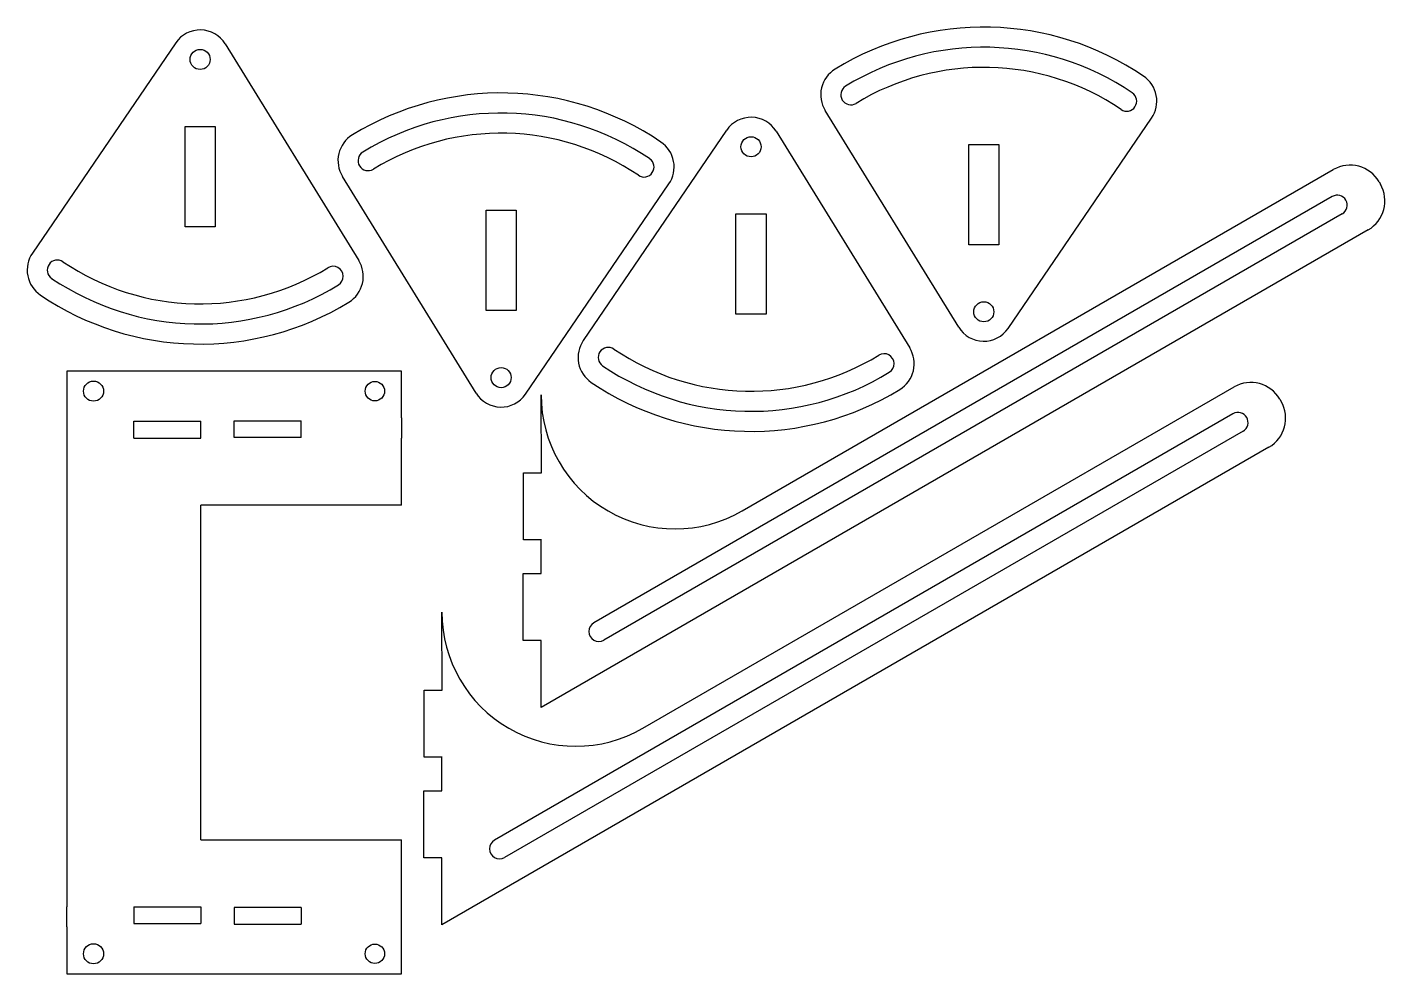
# Model space of a CAD drawing. Header units: millimetres. Extents: x 2179 to 2381, y 1716 to 1857.
import ezdxf

# ---------------------------------------------------------------- set-up
doc = ezdxf.new("R2010")
doc.units = ezdxf.units.MM

msp = doc.modelspace()

# ---------------------------------------------------------------- linework, layer by layer
at = {"color": 7, "linetype": 'Continuous', "lineweight": 25}
for p, q in [((2200.9, 1855.12), (2179.5, 1823.72)), ((2208.29, 1854.95), (2228.23, 1822.6)), ((2317.79, 1812.64), (2297.85, 1844.99)), ((2325.18, 1812.47), (2346.59, 1843.86)), ((2283.15, 1842.07), (2261.75, 1810.67)), ((2290.54, 1841.9), (2310.48, 1809.55)), ((2245.73, 1802.81), (2225.79, 1835.15)), ((2285.45, 1785.21), (2373.72, 1836.18)), ((2253.12, 1802.64), (2274.52, 1834.03)), ((2380.55, 1834.35), (2380.75, 1834.01)), ((2373.56, 1832.16), (2263.31, 1768.51)), ((2375.06, 1829.57), (2264.81, 1765.92)), ((2378.92, 1827.18), (2255.45, 1755.89)), ((2184.63, 1806.1), (2184.63, 1799.1)), ((2234.63, 1806.1), (2184.63, 1806.1)), ((2234.63, 1799.1), (2234.63, 1806.1)), ((2270.63, 1752.76), (2358.9, 1803.73)), ((2365.73, 1801.9), (2365.93, 1801.56)), ((2184.63, 1799.1), (2184.63, 1796.1)), ((2358.74, 1799.71), (2248.49, 1736.06)), ((2184.63, 1796.1), (2184.63, 1726.1)), ((2234.63, 1786.1), (2234.63, 1796.1)), ((2360.24, 1797.12), (2249.99, 1733.47)), ((2364.1, 1794.73), (2240.63, 1723.44)), ((2234.63, 1786.1), (2204.63, 1786.1)), ((2204.63, 1736.1), (2204.63, 1786.1)), ((2204.63, 1736.1), (2234.63, 1736.1)), ((2234.63, 1726.1), (2234.63, 1736.1)), ((2184.63, 1723.1), (2184.63, 1726.1)), ((2184.63, 1723.1), (2184.63, 1716.1)), ((2234.63, 1716.1), (2234.63, 1723.1)), ((2184.63, 1716.1), (2234.63, 1716.1))]:
    msp.add_line(p, q, dxfattribs=at)
for p, q in [((2202.29, 1827.63), (2202.29, 1842.63)), ((2202.29, 1842.63), (2204.54, 1842.63)), ((2204.54, 1842.63), (2206.79, 1842.63)), ((2206.79, 1842.63), (2206.79, 1827.63)), ((2319.29, 1824.95), (2319.29, 1839.95)), ((2319.29, 1839.95), (2323.79, 1839.95)), ((2323.79, 1839.95), (2323.79, 1824.95)), ((2247.23, 1815.12), (2247.23, 1830.12)), ((2247.23, 1830.12), (2251.73, 1830.12)), ((2251.73, 1830.12), (2251.73, 1815.12)), ((2284.54, 1814.59), (2284.54, 1829.59)), ((2284.54, 1829.59), (2286.79, 1829.59)), ((2286.79, 1829.59), (2289.04, 1829.59)), ((2289.04, 1829.59), (2289.04, 1814.59)), ((2206.79, 1827.63), (2202.29, 1827.63)), ((2321.54, 1824.95), (2319.29, 1824.95)), ((2323.79, 1824.95), (2321.54, 1824.95)), ((2249.48, 1815.12), (2247.23, 1815.12)), ((2251.73, 1815.12), (2249.48, 1815.12)), ((2289.04, 1814.59), (2284.54, 1814.59)), ((2255.52, 1790.89), (2255.45, 1802.53)), ((2194.63, 1796.1), (2194.63, 1798.6)), ((2194.63, 1798.6), (2204.63, 1798.6)), ((2204.63, 1796.1), (2204.63, 1798.6)), ((2209.63, 1796.17), (2209.63, 1798.67)), ((2209.63, 1798.67), (2219.63, 1798.67)), ((2219.63, 1796.17), (2219.63, 1798.67)), ((2234.63, 1799.1), (2234.63, 1796.1)), ((2194.63, 1796.1), (2204.63, 1796.1)), ((2219.63, 1796.17), (2209.63, 1796.17)), ((2252.82, 1780.89), (2252.82, 1790.89)), ((2252.82, 1790.89), (2255.52, 1790.89)), ((2255.52, 1780.89), (2252.82, 1780.89)), ((2255.45, 1775.89), (2255.45, 1780.89)), ((2252.75, 1765.89), (2252.75, 1775.89)), ((2252.75, 1775.89), (2255.45, 1775.89)), ((2240.7, 1758.44), (2240.63, 1770.08)), ((2255.45, 1765.89), (2252.75, 1765.89)), ((2255.45, 1755.89), (2255.45, 1765.89)), ((2238, 1748.44), (2238, 1758.44)), ((2238, 1758.44), (2240.7, 1758.44)), ((2240.7, 1748.44), (2238, 1748.44)), ((2240.63, 1743.44), (2240.63, 1748.44)), ((2237.93, 1733.44), (2237.93, 1743.44)), ((2237.93, 1743.44), (2240.63, 1743.44)), ((2240.63, 1733.44), (2237.93, 1733.44)), ((2240.63, 1723.44), (2240.63, 1733.44)), ((2194.63, 1726.1), (2204.63, 1726.1)), ((2194.63, 1726.1), (2194.63, 1723.6)), ((2204.63, 1726.1), (2204.63, 1723.6)), ((2219.63, 1726.03), (2209.63, 1726.03)), ((2209.63, 1726.03), (2209.63, 1723.53)), ((2219.63, 1726.03), (2219.63, 1723.53)), ((2234.63, 1723.1), (2234.63, 1726.1)), ((2194.63, 1723.6), (2204.63, 1723.6)), ((2209.63, 1723.53), (2219.63, 1723.53))]:
    msp.add_line(p, q)
for centre, radius in [((2204.54, 1852.63), 1.5), ((2286.79, 1839.59), 1.5), ((2321.54, 1814.95), 1.5), ((2249.48, 1805.12), 1.5), ((2188.63, 1803.1), 1.5), ((2230.63, 1803.1), 1.45), ((2188.63, 1719.1), 1.5), ((2230.63, 1719.1), 1.45)]:
    msp.add_circle(centre, radius, dxfattribs=at)
for centre, radius, start, end in [((2204.54, 1852.63), 4.4, 31.6494, 145.7148), ((2321.54, 1814.95), 42.5, 55.8603, 121.5039), ((2321.54, 1814.95), 39.5, 55.8603, 121.5039), ((2301.69, 1847.35), 4.5, 121.5039, 211.6494), ((2321.54, 1814.95), 36.5, 55.8603, 121.5039), ((2301.69, 1847.35), 1.5, 121.5039, 301.5039), ((2342.87, 1846.4), 4.5, 325.7148, 55.8603), ((2249.48, 1805.12), 42.5, 55.8603, 121.5039), ((2342.87, 1846.4), 1.5, 235.8603, 55.8603), ((2249.48, 1805.12), 39.5, 55.8603, 121.5039), ((2286.79, 1839.59), 4.4, 31.6494, 145.7148), ((2229.62, 1837.52), 4.5, 121.5039, 211.6494), ((2249.48, 1805.12), 36.5, 55.8603, 121.5039), ((2229.62, 1837.52), 1.5, 121.5039, 301.5039), ((2270.81, 1836.57), 4.5, 325.7148, 55.8603), ((2270.81, 1836.57), 1.5, 235.8603, 55.8603), ((2376.22, 1831.85), 5, 30, 120), ((2376.42, 1831.51), 5, 300, 30), ((2374.31, 1830.86), 1.5, 300, 120), ((2183.22, 1821.18), 4.5, 145.7148, 235.8603), ((2183.22, 1821.18), 1.5, 55.8603, 235.8603), ((2204.54, 1852.63), 36.5, 235.8603, 301.5039), ((2224.4, 1820.24), 4.5, 301.5039, 31.6494), ((2224.4, 1820.24), 1.5, 301.5039, 121.5039), ((2204.54, 1852.63), 39.5, 235.8603, 301.5039), ((2204.54, 1852.63), 42.5, 235.8603, 301.5039), ((2321.54, 1814.95), 4.4, 211.6494, 325.7148), ((2265.47, 1808.13), 4.5, 145.7148, 235.8603), ((2265.47, 1808.13), 1.5, 55.8603, 235.8603), ((2286.79, 1839.59), 36.5, 235.8603, 301.5039), ((2306.65, 1807.19), 1.5, 301.5039, 121.5039), ((2306.65, 1807.19), 4.5, 301.5039, 31.6494), ((2286.79, 1839.59), 39.5, 235.8603, 301.5039), ((2286.79, 1839.59), 42.5, 235.8603, 301.5039), ((2361.4, 1799.4), 5, 30, 120), ((2249.48, 1805.12), 4.4, 211.6494, 325.7148), ((2275.45, 1802.53), 20, 180, 300), ((2361.6, 1799.06), 5, 300, 30), ((2359.49, 1798.42), 1.5, 300, 120), ((2260.63, 1770.08), 20, 180, 300), ((2264.06, 1767.21), 1.5, 120, 300), ((2249.24, 1734.77), 1.5, 120, 300)]:
    msp.add_arc(centre, radius, start, end, dxfattribs=at)

doc.saveas('drawing.dxf')
